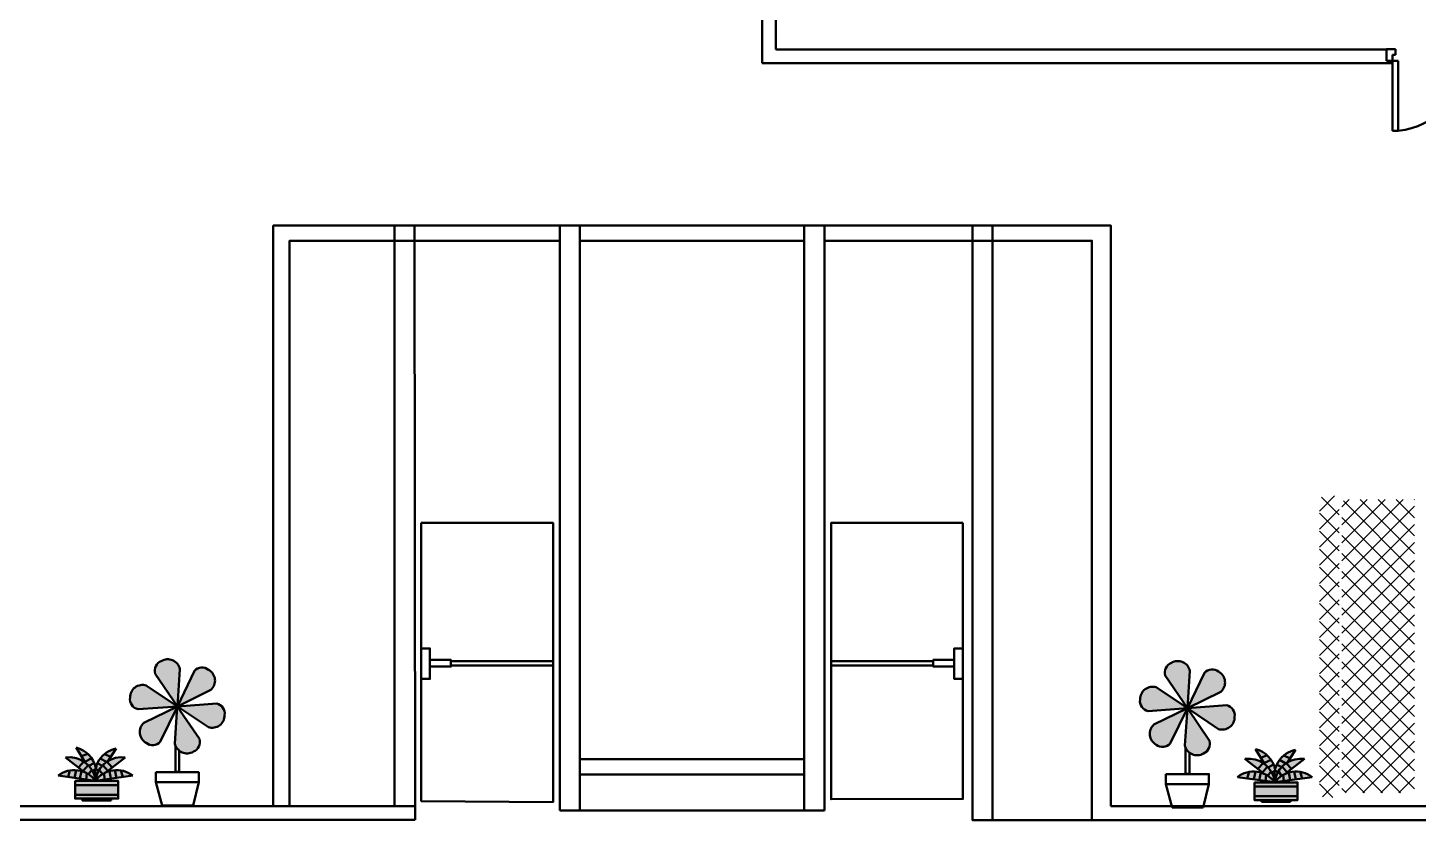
# Model space of a CAD drawing. Header units: feet. Extents: x 9 to 183943, y 42 to 62180.
# Drawn here: x 13488 to 14098, y 40155 to 40502 of the extents above; entities that cross this region are included whole.
import ezdxf

# ---------------------------------------------------------------- set-up
doc = ezdxf.new("R2010")
doc.units = ezdxf.units.FT
doc.header["$LTSCALE"] = 2.5
doc.header["$MEASUREMENT"] = 0
doc.layers.add('1', color=7, linetype='Continuous', lineweight=50)
doc.layers.add('3', color=7, linetype='Continuous', lineweight=30)

# ---------------------------------------------------------------- blocks, each defined once
blk = doc.blocks.new('*U103')
at = {"layer": '1'}
blk.add_lwpolyline([(4.41, -10.33), (-5.33, 3.95, -0.390289), (-2.62, 9.54, -0.515259), (5.52, 6.03), (4.41, -10.33)], format="xyb", dxfattribs=at)
blk = doc.blocks.new('*U104')
at = {"layer": '1', "color": 0, "linetype": 'ByBlock', "lineweight": -2, "transparency": 16777216}
blk.add_blockref('*U103', (1211.54, 3201.36), dxfattribs=at)
for p, rotation in [((1222.69, 3200.01), 299.9999999999999), ((1204.8, 3192.38), 59.99999999999999), ((1227.1, 3189.68), 239.9999999999999), ((1209.21, 3182.05), 120), ((1220.35, 3180.7), 180)]:
    blk.add_blockref('*U103', p, dxfattribs=dict(at, rotation=rotation))
blk = doc.blocks.new('*U105')
at = {"layer": '1'}
blk.add_lwpolyline([(4.41, -10.33), (-5.33, 3.95, -0.390289), (-2.62, 9.54, -0.515259), (5.52, 6.03), (4.41, -10.33)], format="xyb", dxfattribs=at)
blk = doc.blocks.new('*U106')
at = {"layer": '1', "color": 0, "linetype": 'ByBlock', "lineweight": -2, "transparency": 16777216}
blk.add_blockref('*U105', (1211.54, 3201.36), dxfattribs=at)
for p, rotation in [((1222.69, 3200.01), 299.9999999999999), ((1204.8, 3192.38), 59.99999999999999), ((1227.1, 3189.68), 239.9999999999999), ((1209.21, 3182.05), 120), ((1220.35, 3180.7), 180)]:
    blk.add_blockref('*U105', p, dxfattribs=dict(at, rotation=rotation))

msp = doc.modelspace()

# ---------------------------------------------------------------- hatches: boundary and pattern name
at = {"layer": '3'}
h = msp.add_hatch(dxfattribs=at)
h.set_pattern_fill('ANSI37', scale=44.821039, angle=270)
h.set_pattern_definition([(315, (7180.401, 21935.684), (3.9616576, 3.9616576), []), (45, (7180.401, 21935.684), (-3.9616576, 3.9616576), [])])
h.paths.add_polyline_path([(14066.5, 40166.88, -0.414214), (14064.14, 40169.24), (14064.14, 40293.2, -0.414214), (14066.5, 40295.56), (14096.02, 40295.56), (14096.02, 40166.88)])
h.paths.add_polyline_path([(14056.67, 40164.91, -0.414214), (14054.3, 40167.27), (14054.3, 40294.77, -0.414214), (14056.67, 40297.13), (14060.6, 40297.13, -0.414214), (14062.96, 40294.77), (14062.96, 40167.27, -0.414214), (14060.6, 40164.91)])
h = msp.add_hatch(color=256, dxfattribs=at)
h.dxf.hatch_style = 1
h.set_gradient(color1=(127, 127, 255), color2=(127, 127, 255), tint=1)
h.paths.add_polyline_path([(13552.83, 40204.76), (13552.83, 40205.41), (13540.08, 40213.98, 0.515259), (13532.97, 40208.68, 0.390289), (13536.46, 40203.54)])
h.paths.add_polyline_path([(13553.69, 40204.83), (13554.81, 40221.19, 0.515259), (13546.66, 40224.7, 0.390289), (13543.96, 40219.11)])
h.paths.add_polyline_path([(13567.38, 40220.85, 0.390289), (13561.19, 40220.4), (13553.69, 40204.83), (13568.42, 40212.04, 0.515259)])
h.paths.add_polyline_path([(13567.3, 40195.68, 0.515259), (13574.41, 40200.98, 0.390289), (13570.93, 40206.12), (13554.55, 40204.89), (13554.55, 40204.25)])
h.paths.add_polyline_path([(13554.55, 40203.56), (13554.55, 40185.32, 0.310808), (13560.72, 40184.96, 0.390289), (13563.43, 40190.55)])
h.paths.add_polyline_path([(13552.83, 40203.04), (13552.83, 40204.41), (13538.96, 40197.62, 0.515259), (13540, 40188.81, 0.390289), (13546.19, 40189.26)])
h.paths.add_polyline_path([(13552.83, 40192.22), (13552.83, 40187.62, 0.134567), (13554.55, 40185.32), (13554.55, 40203.56), (13553.69, 40204.83)])
h = msp.add_hatch(color=256, dxfattribs=at)
h.dxf.hatch_style = 1
h.set_gradient(color1=(127, 127, 255), color2=(127, 127, 255), tint=1)
h.paths.add_polyline_path([(13568.42, 40212.04, 0.515259), (13567.38, 40220.85, 0.390289), (13561.19, 40220.4), (13553.69, 40204.83)])
h = msp.add_hatch(color=256, dxfattribs=at)
h.dxf.hatch_style = 1
h.set_gradient(color1=(127, 127, 255), color2=(127, 127, 255), tint=1)
h.paths.add_polyline_path([(13995.58, 40203.96), (13995.58, 40204.61), (13982.83, 40213.18, 0.515259), (13975.72, 40207.88, 0.390289), (13979.21, 40202.74)])
h.paths.add_polyline_path([(13996.44, 40204.03), (13997.56, 40220.39, 0.515259), (13989.41, 40223.9, 0.390289), (13986.71, 40218.31)])
h.paths.add_polyline_path([(14010.13, 40220.05, 0.390289), (14003.94, 40219.6), (13996.44, 40204.03), (14011.17, 40211.24, 0.515259)])
h.paths.add_polyline_path([(14010.05, 40194.88, 0.515259), (14017.16, 40200.18, 0.390289), (14013.68, 40205.32), (13997.3, 40204.09), (13997.3, 40203.45)])
h.paths.add_polyline_path([(13997.3, 40202.76), (13997.3, 40184.52, 0.310808), (14003.47, 40184.16, 0.390289), (14006.18, 40189.75)])
h.paths.add_polyline_path([(13995.58, 40202.24), (13995.58, 40203.61), (13981.71, 40196.82, 0.515259), (13982.75, 40188.01, 0.390289), (13988.94, 40188.46)])
h.paths.add_polyline_path([(13995.58, 40191.42), (13995.58, 40186.82, 0.134567), (13997.3, 40184.52), (13997.3, 40202.76), (13996.44, 40204.03)])
h = msp.add_hatch(color=256, dxfattribs=at)
h.dxf.hatch_style = 1
h.set_gradient(color1=(127, 127, 255), color2=(127, 127, 255), tint=1)
h.paths.add_polyline_path([(14011.17, 40211.24, 0.515259), (14010.13, 40220.05, 0.390289), (14003.94, 40219.6), (13996.44, 40204.03)])
at = {"layer": '3', "transparency": 33554559}
h = msp.add_hatch(color=256, dxfattribs=at)
h.dxf.hatch_style = 1
h.set_gradient(color1=(0, 255, 0), color2=(0, 255, 0), tint=1)
h.paths.add_polyline_path([(13506.61, 40176.71, 0.124616), (13501.41, 40174.45), (13505.77, 40173.84)])
h.paths.add_polyline_path([(13509.28, 40176.84, 0.058132), (13506.61, 40176.71), (13505.77, 40173.84), (13508.55, 40173.46)])
h.paths.add_polyline_path([(13511.62, 40176.43, 0.05132), (13509.28, 40176.84), (13508.55, 40173.46), (13511.01, 40173.12)])
h.paths.add_polyline_path([(13514.01, 40175.46, 0.056168), (13511.62, 40176.43), (13511.01, 40173.12), (13513.77, 40172.73)])
h.paths.add_polyline_path([(13514.01, 40175.46), (13513.77, 40172.73), (13517.78, 40172.18), (13517.55, 40172.48, 0.100904)])
h.paths.add_polyline_path([(13516.15, 40177.02), (13514.75, 40175.02, -0.090689), (13517.78, 40172.18, -0.007), (13517.82, 40172.5), (13517.74, 40172.63, 0.102151)])
h.paths.add_polyline_path([(13516.15, 40177.02, 0.056168), (13514.56, 40179.06), (13512.38, 40176.49), (13513.17, 40175.88, -0.038933), (13514.75, 40175.02)])
h.paths.add_polyline_path([(13514.56, 40179.06, 0.05132), (13512.74, 40180.58), (13510.42, 40178.01), (13512.38, 40176.49)])
h.paths.add_polyline_path([(13512.74, 40180.58, 0.058132), (13510.35, 40181.8), (13508.2, 40179.73), (13510.42, 40178.01)])
h.paths.add_polyline_path([(13510.35, 40181.8, 0.124616), (13504.72, 40182.42), (13508.2, 40179.73)])
h.paths.add_polyline_path([(13514.4, 40184.07, 0.124616), (13509.39, 40186.73), (13511.63, 40182.94)])
h.paths.add_polyline_path([(13514.4, 40184.07), (13511.63, 40182.94), (13513.07, 40180.52), (13516.17, 40182.06, 0.058132)])
h.paths.add_polyline_path([(13516.17, 40182.06), (13513.07, 40180.52), (13513.25, 40180.21, -0.048661), (13514.9, 40178.7), (13517.3, 40179.98, 0.05132)])
h.paths.add_polyline_path([(13517.3, 40179.98), (13514.9, 40178.7, -0.059131), (13516.47, 40176.47), (13517.84, 40177.37, -0.011737), (13517.96, 40177.9, 0.047396)])
h.paths.add_polyline_path([(13517.84, 40177.37), (13516.47, 40176.47, -0.088137), (13517.74, 40172.63), (13517.82, 40172.5, 0.002761), (13517.85, 40172.63, -0.103591)])
h.paths.add_polyline_path([(13519.16, 40176.57), (13517.86, 40177.5, 0.106611), (13517.85, 40172.63, 0.028748), (13518.1, 40173.93, -0.061754)])
h.paths.add_polyline_path([(13520.73, 40178.75), (13518.7, 40179.95, 0.056168), (13517.86, 40177.5), (13519.16, 40176.57, -0.058463)])
h.paths.add_polyline_path([(13524.49, 40182.67), (13521.77, 40183.92, 0.058132), (13519.92, 40181.98), (13522.68, 40180.47, -0.016797), (13523.33, 40180.89)])
h.paths.add_polyline_path([(13519.92, 40181.98, 0.05132), (13518.7, 40179.95), (13520.73, 40178.75, -0.056474), (13522.68, 40180.47)])
h.paths.add_polyline_path([(13526.89, 40186.36, 0.124616), (13521.77, 40183.92), (13524.49, 40182.67)])
h.paths.add_polyline_path([(13530.86, 40182.42, 0.184402), (13522.84, 40180.57), (13525.15, 40178)])
h.paths.add_polyline_path([(13522.84, 40180.57, 0.051401), (13521.02, 40179.06), (13523.19, 40176.48), (13525.15, 40178)])
h.paths.add_polyline_path([(13521.02, 40179.06, 0.056281), (13519.42, 40177.02), (13520.82, 40175.02, -0.039356), (13522.42, 40175.88), (13523.19, 40176.48)])
h.paths.add_polyline_path([(13519.42, 40177.02, 0.011327), (13519.16, 40176.57, 0.061754), (13518.1, 40173.93, -0.030458), (13517.83, 40172.55, 0.008214), (13517.78, 40172.18, -0.090777), (13520.82, 40175.02)])
h.paths.add_polyline_path([(13521.55, 40175.46, 0.109404), (13517.78, 40172.18), (13521.8, 40172.73)])
h.paths.add_polyline_path([(13523.95, 40176.43, 0.056168), (13521.55, 40175.46), (13521.8, 40172.73), (13524.55, 40173.12)])
h.paths.add_polyline_path([(13526.28, 40176.84, 0.05132), (13523.95, 40176.43), (13524.55, 40173.12), (13527.01, 40173.46)])
h.paths.add_polyline_path([(13528.96, 40176.71, 0.058132), (13526.28, 40176.84), (13527.01, 40173.46), (13529.79, 40173.84)])
h.paths.add_polyline_path([(13528.96, 40176.71), (13529.79, 40173.84), (13534.16, 40174.45, 0.124616)])
h = msp.add_hatch(color=256, dxfattribs=at)
h.dxf.hatch_style = 1
h.set_gradient(color1=(0, 255, 0), color2=(0, 255, 0), tint=1)
h.paths.add_polyline_path([(14023.56, 40176.06, 0.124616), (14018.36, 40173.8), (14022.72, 40173.19)])
h.paths.add_polyline_path([(14026.23, 40176.19, 0.058132), (14023.56, 40176.06), (14022.72, 40173.19), (14025.5, 40172.81)])
h.paths.add_polyline_path([(14028.57, 40175.78, 0.05132), (14026.23, 40176.19), (14025.5, 40172.81), (14027.96, 40172.47)])
h.paths.add_polyline_path([(14030.96, 40174.81, 0.056168), (14028.57, 40175.78), (14027.96, 40172.47), (14030.72, 40172.08)])
h.paths.add_polyline_path([(14030.96, 40174.81), (14030.72, 40172.08), (14034.73, 40171.53), (14034.5, 40171.83, 0.100904)])
h.paths.add_polyline_path([(14033.1, 40176.37), (14031.7, 40174.37, -0.090689), (14034.73, 40171.53, -0.007), (14034.77, 40171.85), (14034.69, 40171.98, 0.102151)])
h.paths.add_polyline_path([(14033.1, 40176.37, 0.056168), (14031.51, 40178.41), (14029.33, 40175.84), (14030.12, 40175.23, -0.038933), (14031.7, 40174.37)])
h.paths.add_polyline_path([(14031.51, 40178.41, 0.05132), (14029.69, 40179.93), (14027.37, 40177.36), (14029.33, 40175.84)])
h.paths.add_polyline_path([(14029.69, 40179.93, 0.058132), (14027.3, 40181.15), (14025.15, 40179.08), (14027.37, 40177.36)])
h.paths.add_polyline_path([(14027.3, 40181.15, 0.124616), (14021.67, 40181.77), (14025.15, 40179.08)])
h.paths.add_polyline_path([(14031.35, 40183.42, 0.124616), (14026.34, 40186.08), (14028.58, 40182.29)])
h.paths.add_polyline_path([(14031.35, 40183.42), (14028.58, 40182.29), (14030.02, 40179.87), (14033.12, 40181.41, 0.058132)])
h.paths.add_polyline_path([(14033.12, 40181.41), (14030.02, 40179.87), (14030.2, 40179.56, -0.048661), (14031.85, 40178.05), (14034.25, 40179.33, 0.05132)])
h.paths.add_polyline_path([(14034.25, 40179.33), (14031.85, 40178.05, -0.059131), (14033.42, 40175.82), (14034.79, 40176.72, -0.011737), (14034.91, 40177.25, 0.047396)])
h.paths.add_polyline_path([(14034.79, 40176.72), (14033.42, 40175.82, -0.088137), (14034.69, 40171.98), (14034.77, 40171.85, 0.002761), (14034.8, 40171.98, -0.103591)])
h.paths.add_polyline_path([(14036.11, 40175.92), (14034.81, 40176.85, 0.106611), (14034.8, 40171.98, 0.028748), (14035.05, 40173.28, -0.061754)])
h.paths.add_polyline_path([(14037.68, 40178.1), (14035.65, 40179.3, 0.056168), (14034.81, 40176.85), (14036.11, 40175.92, -0.058463)])
h.paths.add_polyline_path([(14041.44, 40182.02), (14038.72, 40183.27, 0.058132), (14036.87, 40181.33), (14039.63, 40179.82, -0.016797), (14040.28, 40180.24)])
h.paths.add_polyline_path([(14036.87, 40181.33, 0.05132), (14035.65, 40179.3), (14037.68, 40178.1, -0.056474), (14039.63, 40179.82)])
h.paths.add_polyline_path([(14043.84, 40185.71, 0.124616), (14038.72, 40183.27), (14041.44, 40182.02)])
h.paths.add_polyline_path([(14047.81, 40181.77, 0.184402), (14039.79, 40179.92), (14042.1, 40177.35)])
h.paths.add_polyline_path([(14039.79, 40179.92, 0.051401), (14037.97, 40178.41), (14040.14, 40175.83), (14042.1, 40177.35)])
h.paths.add_polyline_path([(14037.97, 40178.41, 0.056281), (14036.37, 40176.37), (14037.77, 40174.37, -0.039356), (14039.37, 40175.23), (14040.14, 40175.83)])
h.paths.add_polyline_path([(14036.37, 40176.37, 0.011327), (14036.11, 40175.92, 0.061754), (14035.05, 40173.28, -0.030458), (14034.78, 40171.9, 0.008214), (14034.73, 40171.53, -0.090777), (14037.77, 40174.37)])
h.paths.add_polyline_path([(14038.5, 40174.81, 0.109404), (14034.73, 40171.53), (14038.75, 40172.08)])
h.paths.add_polyline_path([(14040.9, 40175.78, 0.056168), (14038.5, 40174.81), (14038.75, 40172.08), (14041.5, 40172.47)])
h.paths.add_polyline_path([(14043.23, 40176.19, 0.05132), (14040.9, 40175.78), (14041.5, 40172.47), (14043.96, 40172.81)])
h.paths.add_polyline_path([(14045.91, 40176.06, 0.058132), (14043.23, 40176.19), (14043.96, 40172.81), (14046.74, 40173.19)])
h.paths.add_polyline_path([(14045.91, 40176.06), (14046.74, 40173.19), (14051.11, 40173.8, 0.124616)])
at = {"layer": '3'}
h = msp.add_hatch(color=256, dxfattribs=at)
h.dxf.hatch_style = 1
h.set_gradient(color1=(127, 63, 0), color2=(127, 63, 0), tint=1)
h.paths.add_polyline_path([(13527.79, 40170.28), (13527.79, 40172.13), (13508.86, 40172.13), (13508.86, 40170.28)])
h.paths.add_polyline_path([(13527.79, 40166.08), (13527.79, 40170.28), (13508.86, 40170.28), (13508.86, 40166.08)])
h.paths.add_polyline_path([(13508.86, 40166.08), (13508.86, 40164.39), (13527.79, 40164.39), (13527.79, 40166.08)])
h = msp.add_hatch(color=256, dxfattribs=at)
h.dxf.hatch_style = 1
h.set_gradient(color1=(127, 63, 0), color2=(127, 63, 0), tint=1)
h.paths.add_polyline_path([(14044.74, 40169.63), (14044.74, 40171.48), (14025.81, 40171.48), (14025.81, 40169.63)])
h.paths.add_polyline_path([(14044.74, 40165.43), (14044.74, 40169.63), (14025.81, 40169.63), (14025.81, 40165.43)])
h.paths.add_polyline_path([(14025.81, 40165.43), (14025.81, 40163.74), (14044.74, 40163.74), (14044.74, 40165.43)])

# ---------------------------------------------------------------- linework, layer by layer
at = {"layer": '1'}
for p, q in [((13810, 40487), (13810, 40527.43)), ((13816, 40526.15), (13816, 40493)), ((13816, 40493), (14083.8, 40493)), ((14083.8, 40488.03), (14083.8, 40493.14)), ((14083.8, 40493.14), (14087.63, 40493.14)), ((14086.35, 40488.03), (14083.8, 40488.03)), ((14087.63, 40490.59), (14086.35, 40490.59)), ((14086.35, 40490.59), (14086.35, 40488.03)), ((14086.35, 40457.34), (14086.35, 40488.03)), ((14086.35, 40488.03), (14088.91, 40488.03)), ((14087.63, 40493.14), (14087.63, 40490.59)), ((14088.91, 40488.03), (14088.91, 40457.34)), ((14086.35, 40487), (13810, 40487)), ((14088.91, 40457.34), (14086.35, 40457.34)), ((13509.39, 40186.73), (13513.25, 40180.21)), ((13511.63, 40182.94), (13514.4, 40184.07)), ((13524.49, 40182.67), (13521.77, 40183.92)), ((13526.89, 40186.36), (13523.33, 40180.89)), ((14026.34, 40186.08), (14030.2, 40179.56)), ((14028.58, 40182.29), (14031.35, 40183.42)), ((14041.44, 40182.02), (14038.72, 40183.27)), ((14043.84, 40185.71), (14040.28, 40180.24)), ((13504.72, 40182.42), (13513.17, 40175.88)), ((13510.42, 40178.01), (13512.74, 40180.58)), ((13512.38, 40176.49), (13514.56, 40179.06)), ((13513.07, 40180.52), (13516.17, 40182.06)), ((13514.9, 40178.7), (13517.3, 40179.98)), ((13516.47, 40176.47), (13517.84, 40177.37)), ((13519.16, 40176.57), (13517.86, 40177.5)), ((13520.73, 40178.75), (13518.7, 40179.95)), ((13522.68, 40180.47), (13519.92, 40181.98)), ((13523.19, 40176.48), (13521.01, 40179.06)), ((13530.86, 40182.42), (13522.4, 40175.87)), ((13525.15, 40178), (13522.84, 40180.57)), ((14021.67, 40181.77), (14030.12, 40175.23)), ((14027.37, 40177.36), (14029.69, 40179.93)), ((14029.33, 40175.84), (14031.51, 40178.41)), ((14030.02, 40179.87), (14033.12, 40181.41)), ((14031.85, 40178.05), (14034.25, 40179.33)), ((14037.68, 40178.1), (14035.65, 40179.3)), ((14039.63, 40179.82), (14036.87, 40181.33)), ((14040.14, 40175.83), (14037.96, 40178.41)), ((14047.81, 40181.77), (14039.35, 40175.22)), ((14042.1, 40177.35), (14039.79, 40179.92)), ((13501.41, 40174.45), (13517.78, 40172.18)), ((13505.77, 40173.84), (13506.61, 40176.71)), ((13508.55, 40173.46), (13509.28, 40176.84)), ((13511.01, 40173.12), (13511.62, 40176.43)), ((13513.77, 40172.73), (13514.01, 40175.46)), ((13514.75, 40175.02), (13516.15, 40177.02)), ((13517.55, 40172.48), (13517.78, 40172.18)), ((13517.74, 40172.63), (13517.82, 40172.5)), ((13534.16, 40174.45), (13517.78, 40172.18)), ((13520.82, 40175.02), (13519.42, 40177.02)), ((13521.8, 40172.73), (13521.55, 40175.46)), ((13524.55, 40173.12), (13523.95, 40176.43)), ((13527.01, 40173.46), (13526.28, 40176.84)), ((13529.79, 40173.84), (13528.96, 40176.71)), ((13546.99, 40161.32), (13544.28, 40171.55)), ((13563.1, 40171.55), (13560.6, 40161.32)), ((14018.36, 40173.8), (14034.73, 40171.53)), ((14022.72, 40173.19), (14023.56, 40176.06)), ((14025.5, 40172.81), (14026.23, 40176.19)), ((14027.96, 40172.47), (14028.57, 40175.78)), ((14030.72, 40172.08), (14030.96, 40174.81)), ((14031.7, 40174.37), (14033.1, 40176.37)), ((14033.42, 40175.82), (14034.79, 40176.72)), ((14034.5, 40171.83), (14034.73, 40171.53)), ((14034.69, 40171.98), (14034.77, 40171.85)), ((14051.11, 40173.8), (14034.73, 40171.53)), ((14036.11, 40175.92), (14034.81, 40176.85)), ((14037.77, 40174.37), (14036.37, 40176.37)), ((14038.75, 40172.08), (14038.5, 40174.81)), ((14041.5, 40172.47), (14040.9, 40175.78)), ((14043.96, 40172.81), (14043.23, 40176.19)), ((14046.74, 40173.19), (14045.91, 40176.06)), ((13508.86, 40170.28), (13527.79, 40170.28)), ((13508.86, 40166.08), (13527.79, 40166.08)), ((13989.74, 40160.52), (13987.03, 40170.75)), ((14005.85, 40170.75), (14003.35, 40160.52)), ((14025.81, 40169.63), (14044.74, 40169.63)), ((14025.81, 40165.43), (14044.74, 40165.43)), ((13657.89, 40161), (12806, 40161)), ((13511.96, 40164.39), (13511.91, 40163.55)), ((13511.91, 40163.55), (13524.68, 40163.55)), ((13524.68, 40163.55), (13524.68, 40164.39)), ((13560.6, 40161.32), (13546.99, 40161.32)), ((13730.12, 40161), (13730.1, 40161)), ((14764, 40161), (13962.92, 40161)), ((14003.35, 40160.52), (13989.74, 40160.52)), ((14028.91, 40163.74), (14028.86, 40162.9)), ((14028.86, 40162.9), (14041.63, 40162.9)), ((14041.63, 40162.9), (14041.63, 40163.74)), ((13657.9, 40155), (12800, 40155)), ((14770, 40155), (13962.92, 40154.88))]:
    msp.add_line(p, q, dxfattribs=at)
for points in [[(13595.71, 40161), (13595.71, 40415.74), (13962.92, 40415.74), (13962.92, 40161)], [(13648.89, 40161), (13648.89, 40415.74), (13657.68, 40415.74), (13657.9, 40155)], [(13721.32, 40159.19), (13721.32, 40415.74), (13730.12, 40415.74), (13730.1, 40159.19)], [(13837.31, 40159.19), (13837.31, 40415.74), (13828.51, 40415.74), (13828.5, 40159.19)], [(13911.07, 40154.88), (13911.07, 40415.74), (13902.28, 40415.74), (13902.28, 40154.88), (13911.07, 40154.88)], [(13602.86, 40161), (13602.86, 40409.05), (13721.32, 40409.05)], [(13730.12, 40409.05), (13828.51, 40409.05)], [(13837.31, 40409.05), (13954.58, 40409.05), (13954.5, 40154.88)], [(13660.61, 40221.46), (13660.61, 40226.06)], [(13660.61, 40224.7), (13660.61, 40222.71)], [(13664.38, 40225.23), (13673.59, 40225.23), (13673.59, 40222.3), (13664.38, 40222.3)], [(13673.59, 40222.71), (13718.39, 40222.71), (13718.39, 40224.7), (13673.59, 40224.7)], [(13885.04, 40222.71), (13840.24, 40222.71), (13840.24, 40224.7), (13885.04, 40224.7)], [(13894.25, 40225.23), (13885.04, 40225.23), (13885.04, 40222.3), (13894.25, 40222.3)], [(13552.83, 40204.83), (13552.83, 40204.76)], [(13995.58, 40204.03), (13995.58, 40203.96)], [(13552.83, 40187.62), (13552.83, 40176.08), (13554.55, 40176.08), (13554.55, 40185.32)], [(13995.58, 40186.82), (13995.58, 40175.28), (13997.3, 40175.28), (13997.3, 40184.52)], [(13721.32, 40174.98), (13721.32, 40181.68)], [(13730.12, 40181.68), (13828.51, 40181.68)], [(13837.31, 40181.68), (13837.31, 40174.98)], [(13828.51, 40174.98), (13730.12, 40174.98)], [(13837.31, 40159.19), (13721.32, 40159.19)], [(13595.71, 40154.88), (13595.71, 40155)], [(13962.92, 40154.88), (13962.92, 40154.88), (13902.28, 40154.88)]]:
    msp.add_lwpolyline(points, dxfattribs=at)
for points in [[(13660.61, 40285.31), (13718.39, 40285.31), (13718.39, 40162.84), (13660.61, 40163.26)], [(13898.02, 40285.31), (13840.24, 40285.31), (13840.24, 40164.09), (13898.02, 40164.2)], [(13660.61, 40230.25), (13664.38, 40230.25), (13664.38, 40216.85), (13660.61, 40216.85)], [(13898.02, 40230.25), (13894.25, 40230.25), (13894.25, 40216.85), (13898.02, 40216.85)], [(13508.86, 40172.13), (13527.79, 40172.13), (13527.79, 40164.39), (13508.86, 40164.39)], [(13544.28, 40175.89), (13563.1, 40175.89), (13563.1, 40171.55), (13544.28, 40171.55)], [(13987.03, 40175.09), (14005.85, 40175.09), (14005.85, 40170.75), (13987.03, 40170.75)], [(14025.81, 40171.48), (14044.74, 40171.48), (14044.74, 40163.74), (14025.81, 40163.74)]]:
    msp.add_lwpolyline(points, close=True, dxfattribs=at)
for centre, radius, start, end in [((14086.15, 40488.11), 30.89, 275.12545, 359.85366), ((13506.65, 40175.5), 11.56, 11.96671, 76.29342), ((13529.15, 40175.02), 11.56, 101.29328, 192.59945), ((14023.6, 40174.85), 11.56, 11.96671, 76.29342), ((14046.1, 40174.37), 11.56, 101.29328, 192.59945), ((13506.3, 40170.97), 11.56, 8.22692, 97.88909), ((13529.26, 40170.99), 11.54, 82.04451, 165.22279), ((14023.25, 40170.32), 11.56, 8.22692, 97.88909), ((14046.21, 40170.34), 11.54, 82.04451, 165.22279), ((13508.49, 40165.31), 11.56, 36.44952, 127.75569), ((13527.08, 40165.31), 11.56, 52.24431, 143.55048), ((13529.26, 40170.99), 11.54, 172.21235, 174.0948), ((13506.65, 40175.5), 11.56, 344.98725, 352.20676), ((14025.44, 40164.66), 11.56, 36.44952, 127.75569), ((14044.03, 40164.66), 11.56, 52.24431, 143.55048), ((14046.21, 40170.34), 11.54, 172.21235, 174.0948), ((14023.6, 40174.85), 11.56, 344.98725, 352.20676)]:
    msp.add_arc(centre, radius, start, end, dxfattribs=at)

# ---------------------------------------------------------------- block references
for name, p in [('*U106', (12337.74, 37013.8)), ('*U104', (12780.49, 37013))]:
    msp.add_blockref(name, p, dxfattribs=at)

doc.saveas('drawing.dxf')
